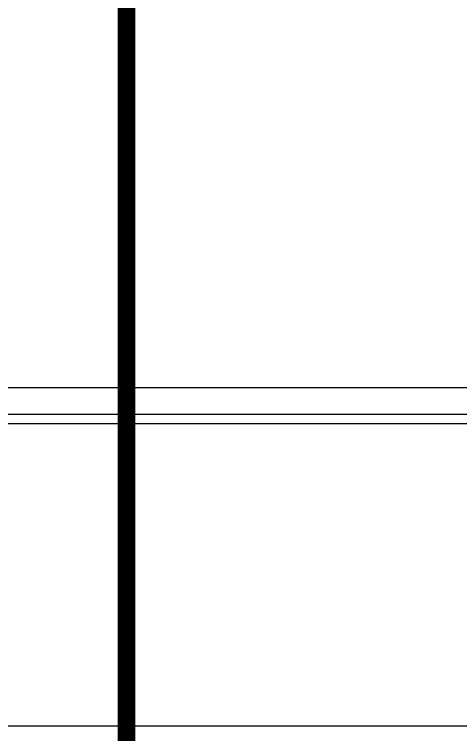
# Model space of a CAD drawing. Header units: inches. Extents: x 0 to 5401, y 0 to 5414.
# Drawn here: x 111.56 to 118.02, y 90.96 to 101.39 of the extents above; entities that cross this region are included whole.
import ezdxf

# ---------------------------------------------------------------- set-up
doc = ezdxf.new("R2010")
doc.units = ezdxf.units.IN
for name, color, linetype in [('Bottom Layer', 5, 'Continuous'), ('Layer 1', 16, 'Continuous'), ('Layer 2', 76, 'Continuous'), ('Top Layer', 1, 'Continuous')]:
    doc.layers.add(name, color=color, linetype=linetype)

msp = doc.modelspace()

# ---------------------------------------------------------------- linework, layer by layer
at = {"layer": 'Bottom Layer'}
for p, q in [((94.844, 95.599), (134.29, 95.599)), ((110.546, 95.599), (122.241, 95.599))]:
    msp.add_line(p, q, dxfattribs=at)
at = {"layer": 'Layer 1'}
for p, q in [((123.393, 95.98), (92.939, 95.98)), ((110.708, 95.462), (122.164, 95.462))]:
    msp.add_line(p, q, dxfattribs=at)
at = {"layer": 'Layer 2'}
for p, q in [((94.844, 95.599), (134.29, 95.599)), ((110.624, 95.599), (122.247, 95.599))]:
    msp.add_line(p, q, dxfattribs=at)
at = {"layer": 'Top Layer'}
msp.add_line((134.284, 91.078), (94.847, 91.078), dxfattribs=at)
msp.add_lwpolyline([(113.182, 74.771, 0.254, 0.254, 0), (113.182, 109.454, 0.254, 0.254, 0)], format="xyseb", dxfattribs=at)

doc.saveas('drawing.dxf')
